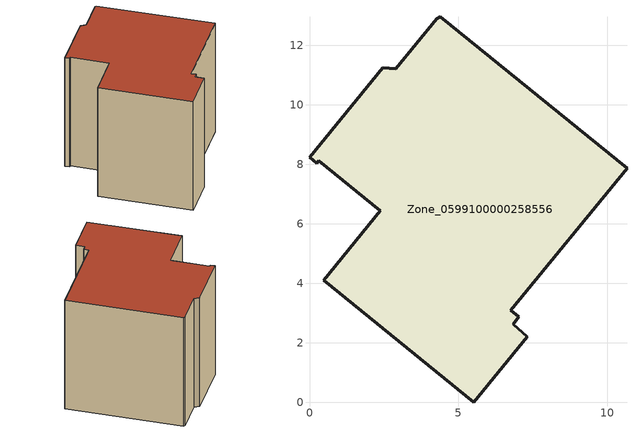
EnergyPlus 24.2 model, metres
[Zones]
Zone_0599100000258556
 floor ground (C_G): 4.28,12.89 4.4,12.96 10.67,7.87 6.76,3.09 7.03,2.87 6.84,2.62 7.33,2.21 5.52,0 0.48,4.11 2.37,6.44 0.31,8.12 0.24,8.04 0,8.24 2.46,11.24 2.9,11.21 z0
 wall outside (C_F): 0.48,4.11 5.52,0 7.33,2.21 6.84,2.62 7.03,2.87 6.76,3.09 10.67,7.87 4.4,12.96 4.28,12.89 2.9,11.21 2.46,11.24 0,8.24 0.24,8.04 0.31,8.12 2.37,6.44 0.48,4.11 z0:8.56
 roof outside (C_R): 7.03,2.87 6.76,3.09 10.67,7.87 4.4,12.96 4.28,12.89 2.9,11.21 2.46,11.24 0,8.24 0.24,8.04 0.31,8.12 2.37,6.44 0.48,4.11 5.52,0 7.33,2.21 6.84,2.62 z8.56
[BUILDING]
Pand.0599100000258556: North Axis=0; Terrain=City; Loads Convergence Tolerance Value=0.04; Temperature Convergence Tolerance Value=0.4; Solar Distribution=FullExterior; Maximum Number of Warmup Days=25; Minimum Number of Warmup Days=1
[Site:Location]
Rotterdam.The.Hague.AP_ZH_NLD Design_Conditions: Latitude=51.96; Longitude=4.45; Time Zone=1; Elevation=-4.5
[SITE:GROUNDTEMPERATURE:BUILDINGSURFACE]
18, 18, 18, 18, 18, 18, 18, 18, 18, 18, 18, 18
[MATERIAL] Thermal Absorptance=0.9; Solar Absorptance=0.7; Visible Absorptance=0.7
Name | Roughness | Thickness | Conductivity | Density | Specific Heat
G.TC.1946-1964 | MediumSmooth | 0.15 | 1 | 540 | 1210
F.TC.1946-1964 | Rough | 0.3 | 0.857143 | 1920 | 840
R.TC.1946-1964 | MediumRough | 0.2 | 0.235294 | 1500 | 1000
[CONSTRUCTION]
C_G: G.TC.1946-1964
C_F: F.TC.1946-1964
C_R: R.TC.1946-1964
[ZONE]
Zone_0599100000258556: Type=1; Multiplier=1; Ceiling Height=Autocalculate; Volume=Autocalculate; Floor Area=autocalculate; Part of Total Floor Area=Yes
[ZONEINFILTRATION:DESIGNFLOWRATE]
Infil_Zone_0599100000258556: Zone or ZoneList or Space or SpaceList=Zone_0599100000258556; Schedule=AlwaysOn; Design Flow Rate Calculation Method=Flow/Area; Flow Rate per Floor Area=0.003; Constant Term Coefficient=1; Temperature Term Coefficient=0; Velocity Term Coefficient=0; Velocity Squared Term Coefficient=0
[HVACTEMPLATE:ZONE:IDEALLOADSAIRSYSTEM]
Zone_0599100000258556: Maximum Heating Supply Air Temperature=50; Minimum Cooling Supply Air Temperature=13; Maximum Heating Supply Air Humidity Ratio=0.0156; Minimum Cooling Supply Air Humidity Ratio=0.0077; Heating Limit=NoLimit; Cooling Limit=NoLimit; Dehumidification Control Type=ConstantSensibleHeatRatio; Cooling Sensible Heat Ratio=0.7; Dehumidification Setpoint=60; Humidification Control Type=None; Humidification Setpoint=30; Outdoor Air Method=None; Outdoor Air Flow Rate per Person=0.00944; Outdoor Air Flow Rate per Zone Floor Area=0; Outdoor Air Flow Rate per Zone=0; Demand Controlled Ventilation Type=None; Outdoor Air Economizer Type=NoEconomizer; Heat Recovery Type=None; Sensible Heat Recovery Effectiveness=0.7; Latent Heat Recovery Effectiveness=0.65
[ZONECONTROL:THERMOSTAT]
ThermostatControl_Zone_0599100000258556: Zone or ZoneList=Zone_0599100000258556; Control Type Schedule=DualSetpointControlType; Control 1=Thermostat_Zone_0599100000258556; Temperature Difference Between Cutout And Setpoint=0
[THERMOSTATSETPOINT:DUALSETPOINT]
Thermostat_Zone_0599100000258556: Heating Setpoint Temperature Schedule=HeatingSetpoint_Zone_0599100000258556; Cooling Setpoint Temperature Schedule=CoolingSetpoint_Zone_0599100000258556
[SCHEDULE:COMPACT]
HeatingSetpoint_Zone_0599100000258556: Through: 12/31, For: AllDays, Until: 24:00, 21
CoolingSetpoint_Zone_0599100000258556: Through: 12/31, For: AllDays, Until: 24:00, 24
DualSetpointControlType: Through: 12/31, For: AllDays, Until: 24:00, 4
AlwaysOn: Through: 12/31, For: AllDays, Until: 24:00, 1
